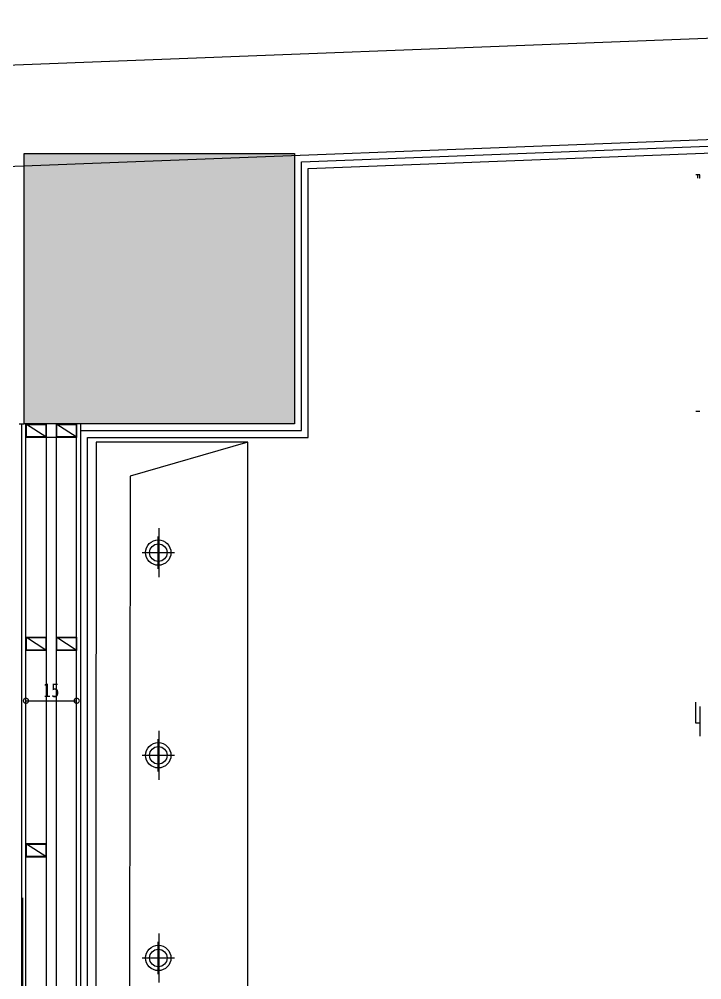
# Model space of a CAD drawing. Header units: millimetres. Extents: x -29311 to -3405, y 28913 to 42880.
# Drawn here: x -9169.1 to -8967.1, y 40933.6 to 41217.9 of the extents above; entities that cross this region are included whole.
import ezdxf

# ---------------------------------------------------------------- set-up
doc = ezdxf.new("R2010")
doc.units = ezdxf.units.MM
doc.linetypes.add('ACAD_ISO07W100', pattern=[3, 0, -3])
doc.linetypes.add('AM_DIN_G_W050', pattern=[13.75, 9.75, -1.5, 1, -1.5])
for name, color, linetype in [('A-BA', 1, 'Continuous'), ('A-DUVAR-ALCIPAN', 9, 'Continuous'), ('A-DUVAR-ALCIPAN-CELIK', 144, 'Continuous'), ('A-KAPLAMA-AHSAP', 34, 'Continuous'), ('A-KAPLAMA-SERAMIK', 31, 'Continuous'), ('A-OLCU-IC', 126, 'Continuous'), ('A-SIVA-IC', 97, 'Continuous'), ('A-TEFRIS-SABIT', 177, 'Continuous')]:
    doc.layers.add(name, color=color, linetype=linetype)
doc.layers.add('acilis-yonu', color=222, linetype='ACAD_ISO07W100', lineweight=15)
doc.layers.add('tarama-betonarme', color=252, linetype='Continuous', lineweight=13)
doc.styles.add('Dimension Text', font='tahoma.ttf', dxfattribs={"width": 0.8})
doc.dimstyles.new('AYG-OLCU 1 to 2', dxfattribs={"dimtxt": 4, "dimasz": 3, "dimexe": 1.5, "dimexo": 1, "dimgap": 1, "dimtad": 1, "dimdec": 0, "dimdsep": 46, "dimtxsty": 'Dimension Text', "dimblk": 'DOTSMALL', "dimcen": 0, "dimclrd": 256, "dimclre": 256, "dimclrt": 256, "dimadec": 0, "dimazin": 0, "dimtfac": 1, "dimtdec": 0, "dimtofl": 0, "dimtmove": 1, "dimatfit": 3, "dimfxl": 1, "dimarcsym": 0})

# ---------------------------------------------------------------- blocks, each defined once
blk = doc.blocks.new('LV')
at = {"layer": 'A-TEFRIS-SABIT', "color": 4, "linetype": 'AM_DIN_G_W050', "ltscale": 2}
for p, q in [((82816.55, 16380.21), (82816.55, 16394.65)), ((82816.3, 16382.68), (82816.3, 16392.21)), ((82811.53, 16387.45), (82821.07, 16387.45)), ((82816.55, 16320.21), (82816.55, 16334.65)), ((82816.3, 16322.68), (82816.3, 16332.21)), ((82811.53, 16327.45), (82821.07, 16327.45)), ((82816.55, 16260.21), (82816.55, 16274.65)), ((82816.3, 16262.68), (82816.3, 16272.21)), ((82811.53, 16267.45), (82821.07, 16267.45)), ((82816.3, 16202.68), (82816.3, 16212.21)), ((82816.55, 16200.21), (82816.55, 16214.65)), ((82811.53, 16207.45), (82821.07, 16207.45))]:
    blk.add_line(p, q, dxfattribs=at)
at = {"layer": 'A-TEFRIS-SABIT'}
for points in [[(82797.69, 16169.2), (82842.82, 16169.2), (82842.82, 16420.1), (82797.96, 16420.1)], [(82807.7, 16179.2), (82842.82, 16169.2), (82842.82, 16420.1), (82807.95, 16410.1)]]:
    blk.add_lwpolyline(points, close=True, dxfattribs=at)
for centre, radius in [((82816.3, 16387.45), 3.75), ((82816.3, 16387.45), 2.6), ((82816.3, 16327.45), 3.75), ((82816.3, 16327.45), 2.6), ((82816.3, 16267.45), 3.75), ((82816.3, 16267.45), 2.6), ((82816.3, 16207.45), 3.75), ((82816.3, 16207.45), 2.6)]:
    blk.add_circle(centre, radius, dxfattribs=at)
blk = doc.blocks.new('40 60')
at = {"layer": 'A-DUVAR-ALCIPAN-CELIK'}
for points in [[(82132.16, 6001.66), (82132.16, 6007.66), (82128.16, 6007.66), (82128.16, 6001.66)], [(82132.01, 6001.81), (82132.01, 6007.51), (82128.31, 6007.51), (82128.31, 6001.81)]]:
    blk.add_lwpolyline(points, close=True, dxfattribs=at)
blk.add_lwpolyline([(82128.31, 6007.51), (82132.01, 6001.81)], dxfattribs=at)
blk = doc.blocks.new('_DotSmall')
at = {"color": 0, "linetype": 'ByBlock', "const_width": 0.5}
blk.add_lwpolyline([(-0.0625, 0, 1), (0.0625, 0, 1)], format="xyb", close=True, dxfattribs=at)
blk = doc.blocks.new('*D451')
at = {"layer": 'A-OLCU-IC', "lineweight": -2, "transparency": 16777216}
for p, q in [((-9167.14, 41013.04), (-9167.14, 41017.67)), ((-9167.14, 41016.17), (-9152.14, 41016.17)), ((-9152.14, 41013.04), (-9152.14, 41017.67))]:
    blk.add_line(p, q, dxfattribs=at)
at = {"layer": 'DEFPOINTS', "color": 0, "transparency": 16777216}
for p in [(-9152.14, 41016.17), (-9167.14, 41012.04), (-9152.14, 41012.04)]:
    blk.add_point(p, dxfattribs=at)
at = {"layer": 'A-OLCU-IC', "lineweight": -2, "transparency": 16777216, "xscale": 3, "yscale": 3, "zscale": 3, "rotation": 180}
blk.add_blockref('_DotSmall', (-9167.14, 41016.17), dxfattribs=at)
at = {"layer": 'A-OLCU-IC', "lineweight": -2, "transparency": 16777216, "xscale": 3, "yscale": 3, "zscale": 3}
blk.add_blockref('_DotSmall', (-9152.14, 41016.17), dxfattribs=at)
at = {"layer": 'A-OLCU-IC', "transparency": 16777216, "insert": (-9159.64, 41019.22), "char_height": 4, "attachment_point": 5, "style": 'Dimension Text'}
blk.add_mtext('15', dxfattribs=at)

msp = doc.modelspace()

# ---------------------------------------------------------------- hatches: boundary and pattern name
at = {"layer": 'tarama-betonarme'}
h = msp.add_hatch(dxfattribs=at)
h.set_pattern_fill('ANSI35', color=256, scale=25, style=0)
h.set_pattern_definition([(45, (-57572.966, 54657.0166), (-4.4194174, 4.4194174), []), (45, (-57568.547, 54657.0166), (-4.4194174, 4.4194174), [7.8125, -1.5625, 0, -1.5625])])
h.paths.add_polyline_path([(-7507.64, 41178.15), (-7427.64, 41178.15), (-7427.64, 41098.15), (-7507.64, 41098.15)])
h.paths.add_polyline_path([(-8337.64, 41178.15), (-8257.64, 41178.15), (-8257.64, 41098.15), (-8337.64, 41098.15)])
h.paths.add_polyline_path([(-9167.64, 41178.15), (-9087.64, 41178.15), (-9087.64, 41098.15), (-9167.64, 41098.15)])
h.paths.add_polyline_path([(-5962.14, 41178.15), (-5882.14, 41178.15), (-5882.14, 41098.15), (-5962.14, 41098.15)])
h = msp.add_hatch(dxfattribs=at)
h.set_pattern_fill('ANSI35', color=256, scale=25, style=0)
h.set_pattern_definition([(45, (-57572.966, 54657.0166), (-4.4194174, 4.4194174), []), (45, (-57568.547, 54657.0166), (-4.4194174, 4.4194174), [7.8125, -1.5625, 0, -1.5625])])
h.paths.add_polyline_path([(-7507.64, 41178.15), (-7427.64, 41178.15), (-7427.64, 41098.15), (-7507.64, 41098.15)])
h.paths.add_polyline_path([(-8337.64, 41178.15), (-8257.64, 41178.15), (-8257.64, 41098.15), (-8337.64, 41098.15)])
h.paths.add_polyline_path([(-9167.64, 41178.15), (-9087.64, 41178.15), (-9087.64, 41098.15), (-9167.64, 41098.15)])
h.paths.add_polyline_path([(-5962.14, 41178.15), (-5882.14, 41178.15), (-5882.14, 41098.15), (-5962.14, 41098.15)])

# ---------------------------------------------------------------- linework, layer by layer
at = {"layer": 'A-BA'}
for p, q in [((-9848.72, 41178.15), (-5888.56, 41331.65)), ((-9822.14, 41149.16), (-5887.39, 41301.68))]:
    msp.add_line(p, q, dxfattribs=at)
msp.add_lwpolyline([(-9167.64, 41178.15), (-9087.64, 41178.15), (-9087.64, 41098.15), (-9167.64, 41098.15)], close=True, dxfattribs=at)
at = {"layer": 'A-DUVAR-ALCIPAN'}
for p, q in [((-9168.39, 40777.28), (-9168.39, 41098.15)), ((-9167.14, 40778.53), (-9167.14, 41098.15)), ((-9152.14, 40784.53), (-9152.14, 41098.15)), ((-9150.89, 40785.78), (-9150.89, 41098.15))]:
    msp.add_line(p, q, dxfattribs=at)
at = {"layer": 'A-DUVAR-ALCIPAN-CELIK'}
msp.add_lwpolyline([(-9161.14, 40788.53), (-9158.14, 40788.53), (-9158.14, 41094.15), (-9161.14, 41094.15)], close=True, dxfattribs=at)
at = {"layer": 'A-KAPLAMA-AHSAP'}
for p, q in [((-8967.72, 41171.92), (-8968.92, 41171.92)), ((-8968.32, 41171.92), (-8968.92, 41171.92)), ((-8968.32, 41170.92), (-8968.32, 41171.92)), ((-8967.72, 41170.92), (-8967.72, 41171.92)), ((-8968.92, 41101.92), (-8967.72, 41101.92)), ((-8968.92, 41009.52), (-8968.92, 41015.72)), ((-8967.72, 41014.52), (-8967.72, 41005.72)), ((-8967.68, 41009.52), (-8968.92, 41009.52)), ((-8968.32, 41009.52), (-8968.92, 41009.52))]:
    msp.add_line(p, q, dxfattribs=at)
at = {"layer": 'A-KAPLAMA-SERAMIK', "ltscale": 0.1}
msp.add_line((-9148.89, 40787.78), (-9148.89, 41094.15), dxfattribs=at)
msp.add_lwpolyline([(-9148.89, 41094.15), (-9083.64, 41094.15), (-9083.64, 41173.78), (-8836.51, 41183.36)], dxfattribs=at)
at = {"layer": 'A-SIVA-IC'}
for points in [[(-9150.89, 41096.15), (-9085.64, 41096.15), (-9085.64, 41175.71), (-8824.51, 41185.83)], [(-9169.14, 41098.15), (-9167.64, 41098.15)]]:
    msp.add_lwpolyline(points, dxfattribs=at)
at = {"layer": 'A-TEFRIS-SABIT'}
msp.add_line((-9168.09, 40916.84), (-9168.09, 40957.84), dxfattribs=at)
msp.add_line((-9168.09, 40916.84), (-9168.09, 40957.84), dxfattribs=at)
at = {"layer": 'acilis-yonu'}
msp.add_line((-8967.72, 41170.92), (-8968.32, 41170.92), dxfattribs=at)

# ---------------------------------------------------------------- block references
at = {"layer": 'A-DUVAR-ALCIPAN-CELIK', "xscale": -1, "rotation": 270}
for p in [(-15168.8, -41034.01), (-15159.8, -41034.01), (-15168.8, -41097.14), (-15159.8, -41097.14), (-15168.8, -41158.26)]:
    msp.add_blockref('40 60', p, dxfattribs=at)
at = {"layer": 'A-TEFRIS-SABIT'}
msp.add_blockref('LV', (-91944.28, 24672.58), dxfattribs=at)

# ---------------------------------------------------------------- dimensions: what is measured, and where the dimension line sits
at = {"layer": 'A-OLCU-IC'}
dim = msp.add_linear_dim(base=(-9152.14, 41016.17), p1=(-9167.14, 41012.04), p2=(-9152.14, 41012.04), dimstyle='AYG-OLCU 1 to 2', override={"dimfxl": 30, "dimfxlon": 1}, dxfattribs=at)
dim.commit()
dim.dimension.update_dxf_attribs({"geometry": '*D451', "text_midpoint": (-9159.64, 41019.22)})

doc.saveas('drawing.dxf')
